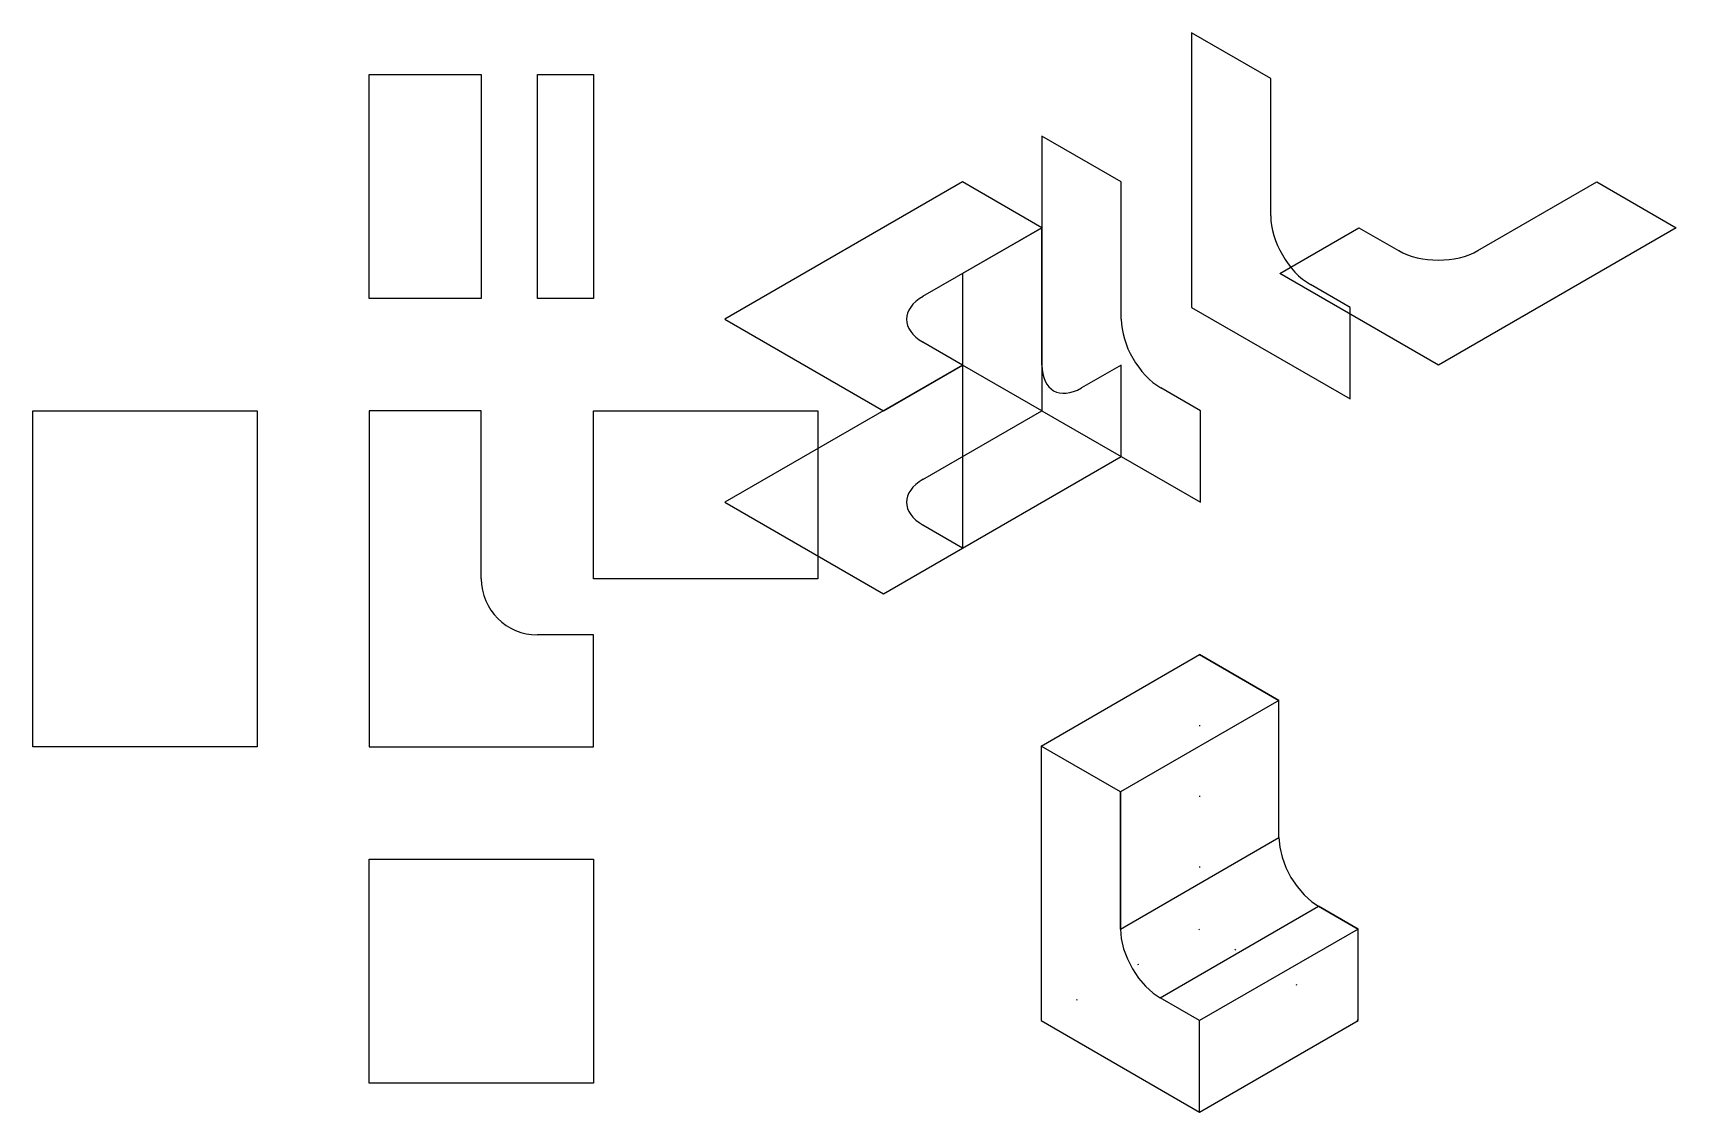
# Model space of a CAD drawing. Header units: millimetres. Extents: x -30 to 117, y -33 to 64.
import ezdxf

# ---------------------------------------------------------------- set-up
doc = ezdxf.new("R2010")
doc.units = ezdxf.units.MM
doc.linetypes.add('DOT', pattern=[6.3, 0.1, -6.2])
doc.layers.get('0').update_dxf_attribs({"lineweight": 25, "true_color": 0xffffff})

# ---------------------------------------------------------------- blocks, each defined once
blk = doc.blocks.new('block 9')
for p, q in [((0, 0), (0, 15)), ((0, 15), (0, 15)), ((0, 15), (20, 15)), ((20, 15), (20, 0)), ((20, 0), (0, 0)), ((0, 0), (0, 0))]:
    blk.add_line(p, q)
blk = doc.blocks.new('block 4')
for p, q in [((10, 30), (0, 30)), ((0, 30), (0, 0)), ((10, 15), (10, 30)), ((20, 10), (15, 10)), ((20, 0), (20, 10)), ((0, 0), (20, 0))]:
    blk.add_line(p, q)
blk.add_arc((15, 15), 5, 180, 270)
blk = doc.blocks.new('block 1')
for p, q in [((0, 0), (0, 20)), ((0, 20), (10, 20)), ((10, 20), (10, 0)), ((10, 0), (0, 0))]:
    blk.add_line(p, q)
blk = doc.blocks.new('block 2')
for p, q in [((0, 0), (0, 20)), ((0, 20), (5, 20)), ((5, 20), (5, 0)), ((5, 0), (0, 0))]:
    blk.add_line(p, q)
blk = doc.blocks.new('block 3')
for p, q in [((0, 0), (0, 30)), ((0, 30), (20, 30)), ((20, 30), (20, 0)), ((20, 0), (0, 0))]:
    blk.add_line(p, q)
blk = doc.blocks.new('block 6')
for p, q in [((0, 20), (20, 20)), ((0, 0), (0, 20)), ((20, 20), (20, 0)), ((20, 0), (0, 0))]:
    blk.add_line(p, q)

msp = doc.modelspace()

# ---------------------------------------------------------------- linework, layer by layer
for p, q in [((80.42, 59.63), (73.34, 63.71)), ((73.34, 63.71), (73.34, 39.22)), ((80.42, 47.38), (80.42, 59.63)), ((67.07, 50.41), (60, 54.49)), ((60, 54.49), (60, 30)), ((52.93, 50.41), (31.72, 38.16)), ((60, 46.33), (52.93, 50.41)), ((67.07, 38.16), (67.07, 50.41)), ((98.89, 44.29), (109.5, 50.41)), ((109.5, 50.41), (116.57, 46.33)), ((49.39, 40.21), (60, 46.33)), ((60, 46.33), (52.93, 42.25)), ((60, 34.08), (60, 46.33)), ((81.21, 42.25), (88.28, 46.33)), ((88.28, 46.33), (91.82, 44.29)), ((116.57, 46.33), (95.36, 34.08)), ((52.93, 42.25), (52.93, 17.75)), ((95.36, 34.08), (81.21, 42.25)), ((87.49, 39.22), (83.95, 41.26)), ((31.72, 38.16), (45.86, 30)), ((73.34, 39.22), (87.49, 31.05)), ((87.49, 31.05), (87.49, 39.22)), ((52.93, 34.08), (49.39, 36.12)), ((52.93, 34.08), (31.72, 21.84)), ((45.86, 30), (52.93, 34.08)), ((60, 30), (52.93, 34.08)), ((67.07, 34.08), (63.54, 32.04)), ((67.07, 25.92), (67.07, 34.08)), ((74.14, 30), (70.61, 32.04)), ((49.39, 23.88), (60, 30)), ((60, 30), (74.14, 21.84)), ((74.14, 21.84), (74.14, 30)), ((52.93, 17.75), (67.07, 25.92)), ((31.72, 21.84), (45.86, 13.67)), ((52.93, 17.75), (49.39, 19.79)), ((45.86, 13.67), (52.93, 17.75)), ((59.93, 0.08), (74.07, 8.25)), ((74.07, 8.25), (81.14, 4.16)), ((81.14, 4.16), (74.07, 8.25)), ((81.14, 4.16), (67, -4)), ((81.14, 4.16), (67, -4)), ((81.14, 4.16), (81.14, 4.16)), ((81.14, -8.08), (81.14, 4.16)), ((81.14, 4.16), (81.14, 4.16)), ((81.14, -8.08), (81.14, 4.16)), ((67, -4), (59.93, 0.08)), ((59.93, 0.08), (59.93, -24.41)), ((67, -4), (59.93, 0.08)), ((67, -4), (67, -16.25)), ((67, -16.25), (67, -4)), ((67, -16.25), (81.14, -8.08)), ((81.14, -8.08), (81.14, -8.08)), ((81.14, -8.08), (81.14, -8.08)), ((70.54, -22.37), (84.68, -14.21)), ((88.21, -16.25), (84.68, -14.21)), ((84.68, -14.21), (88.21, -16.25)), ((88.21, -16.25), (74.07, -24.41)), ((88.21, -24.41), (88.21, -16.25)), ((74.07, -24.41), (70.54, -22.37)), ((74.07, -24.41), (70.54, -22.37)), ((59.93, -24.41), (74.07, -32.58)), ((59.93, -24.41), (74.07, -32.58)), ((74.07, -32.58), (74.07, -24.41)), ((74.07, -32.58), (88.21, -24.41))]:
    msp.add_line(p, q)
at = {"linetype": 'DOT'}
for p, q in [((74.07, 8.25), (74.07, -16.25)), ((74.07, -16.25), (59.93, -24.41)), ((88.21, -24.41), (74.07, -16.25))]:
    msp.add_line(p, q, dxfattribs=at)
for points in [[(81.14, -8.08), (81.21, -8.93), (81.42, -9.83), (81.76, -10.74), (82.21, -11.63), (82.77, -12.46), (83.4, -13.19), (84.08, -13.8), (84.68, -14.21)], [(67, -16.25), (67.07, -17.1), (67.28, -18), (67.62, -18.91), (68.07, -19.8), (68.63, -20.62), (69.25, -21.35), (69.93, -21.96), (70.54, -22.37)]]:
    msp.add_lwpolyline(points)
for centre, major_axis, start_param, end_param in [((83.95, 45.34), (2.5, -4.33), 3.926991, 5.497787), ((95.36, 46.33), (-5, 0), 0.785398, 2.356194), ((52.93, 38.16), (-5, 0), 5.497787, 7.068583), ((70.61, 36.12), (2.5, -4.33), 3.926991, 5.497787), ((63.54, 36.12), (-2.5, -4.33), 5.497787, 7.068583), ((52.93, 21.84), (-5, 0), 5.497787, 7.068583)]:
    msp.add_ellipse(centre, major_axis=major_axis, ratio=0.57735, start_param=start_param, end_param=end_param)

# ---------------------------------------------------------------- block references
for name, p in [('block 1', (0, 40)), ('block 2', (15, 40)), ('block 3', (-30, 0)), ('block 4', (0, 0)), ('block 9', (20, 15)), ('block 6', (0, -30))]:
    msp.add_blockref(name, p)

doc.saveas('drawing.dxf')
